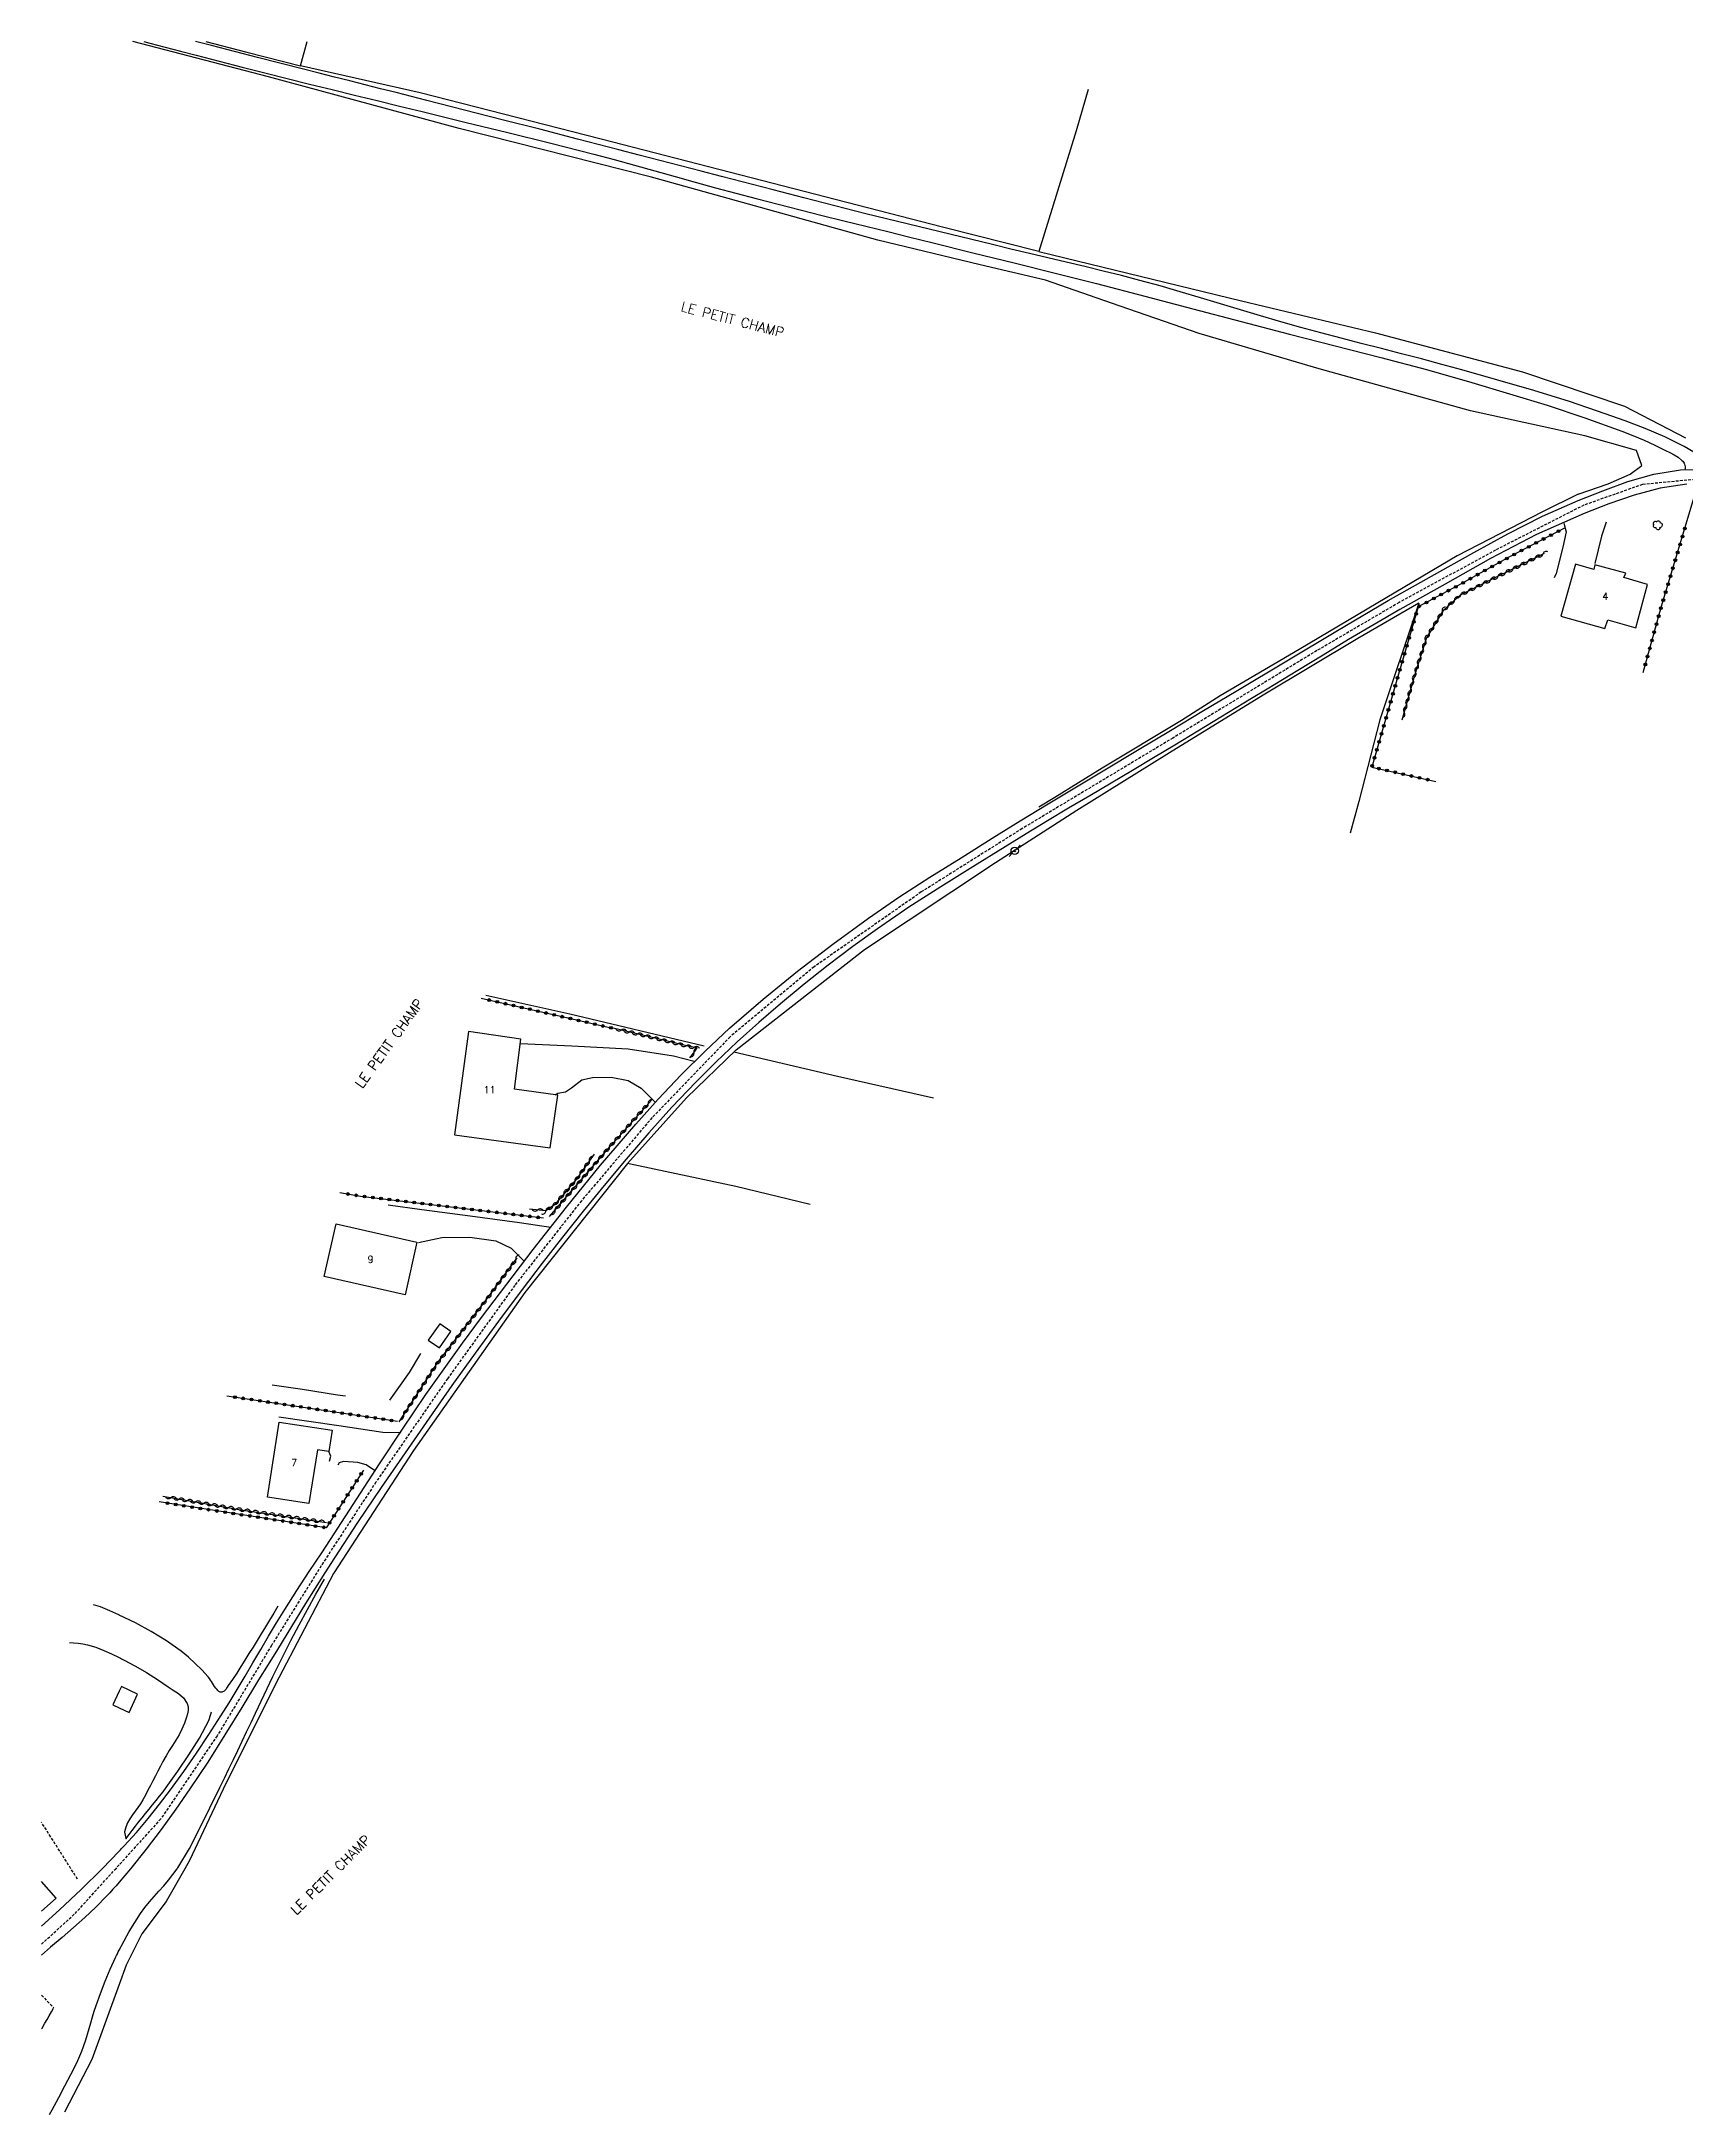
# Model space of a CAD drawing. Header units: millimetres. Extents: x 176000 to 177000, y 162000 to 163001.
# Drawn here: x 176000 to 176296.1, y 162626.7 to 163000 of the extents above; entities that cross this region are included whole.
import ezdxf
from ezdxf.enums import TextEntityAlignment as Align

# ---------------------------------------------------------------- set-up
doc = ezdxf.new("R2010")
doc.units = ezdxf.units.MM
doc.linetypes.add('DASHED', pattern=[0.75, 0.5, -0.25])
doc.layers.get('0').update_dxf_attribs({"linetype": 'CONTINUOUS'})
for name, color, linetype in [('W0001', 6, 'DASHED'), ('W0008', 7, 'CONTINUOUS'), ('W0017', 7, 'CONTINUOUS'), ('W0071', 7, 'CONTINUOUS'), ('W0101', 7, 'CONTINUOUS'), ('W0104', 1, 'CONTINUOUS'), ('W0112', 1, 'DASHED'), ('W0211', 2, 'CONTINUOUS'), ('W0214', 2, 'CONTINUOUS'), ('W0300', 7, 'CONTINUOUS'), ('W0310', 3, 'CONTINUOUS'), ('W0323', 7, 'CONTINUOUS'), ('W0330', 7, 'CONTINUOUS'), ('W0473', 7, 'CONTINUOUS'), ('W0989', 7, 'CONTINUOUS'), ('W0991', 7, 'CONTINUOUS')]:
    doc.layers.add(name, color=color, linetype=linetype)
doc.styles.get("Standard").update_dxf_attribs({"font": 'romans.shx', "width": 0.85})

# ---------------------------------------------------------------- blocks, each defined once
blk = doc.blocks.new('T473')
for p, q in [((-0.166667, 0.166667), (0.166667, -0.166667)), ((-0.166667, -0.166667), (0.166667, 0.166667)), ((0.500001, 0.500001), (1.000002, 1.000002)), ((-1.000002, -1.000002), (-0.500001, -0.500001))]:
    blk.add_line(p, q)
blk.add_ellipse((0, 0), major_axis=(0.471405, 0.471405), ratio=1, start_param=5.4977871438, end_param=11.780972451)
blk = doc.blocks.new('T300')
for p, q in [((-0.8, 0.51), (-0.86, 0.34)), ((-0.86, 0.34), (-0.86, 0.17)), ((-0.86, 0.17), (-0.74, 0.06)), ((-0.69, 0.63), (-0.8, 0.51)), ((-0.8, -0.06), (-0.74, 0.06)), ((-0.74, 0.06), (-0.69, 0.11)), ((-0.57, 0.69), (-0.69, 0.63)), ((-0.46, 0.69), (-0.57, 0.69)), ((-0.29, 0.63), (-0.46, 0.69)), ((-0.29, 0.63), (-0.17, 0.74)), ((-0.23, 0.57), (-0.29, 0.63)), ((-0.17, 0.74), (-0.06, 0.8)), ((-0.06, 0.8), (0.06, 0.8)), ((0.06, 0.8), (0.23, 0.74)), ((0.23, 0.74), (0.34, 0.63)), ((0.34, 0.63), (0.4, 0.51)), ((0.46, 0.46), (0.34, 0.46)), ((0.4, 0.51), (0.4, 0.46)), ((0.57, 0.4), (0.46, 0.46)), ((0.57, 0.4), (0.69, 0.29)), ((0.69, 0.29), (0.74, 0.17)), ((0.74, 0.06), (0.69, -0.17)), ((0.74, 0.17), (0.74, 0.06)), ((-0.8, -0.17), (-0.8, -0.06)), ((-0.8, -0.23), (-0.8, -0.17)), ((-0.74, -0.34), (-0.8, -0.23)), ((-0.69, -0.4), (-0.74, -0.34)), ((-0.51, -0.46), (-0.69, -0.4)), ((-0.4, -0.46), (-0.51, -0.46)), ((-0.4, -0.46), (-0.34, -0.46)), ((-0.34, -0.46), (-0.34, -0.4)), ((-0.34, -0.51), (-0.34, -0.46)), ((-0.29, -0.63), (-0.34, -0.51)), ((-0.17, -0.74), (-0.29, -0.63)), ((-0.06, -0.8), (-0.17, -0.74)), ((0.06, -0.8), (-0.06, -0.8)), ((0.17, -0.74), (0.06, -0.8)), ((0.23, -0.69), (0.17, -0.74)), ((0.29, -0.46), (0.23, -0.46)), ((0.29, -0.63), (0.23, -0.69)), ((0.46, -0.4), (0.29, -0.46)), ((0.34, -0.51), (0.29, -0.63)), ((0.34, -0.51), (0.34, -0.46)), ((0.57, -0.34), (0.46, -0.4)), ((0.63, -0.29), (0.57, -0.34)), ((0.69, -0.17), (0.63, -0.29))]:
    blk.add_line(p, q)
blk = doc.blocks.new('t310o')
at = {"color": 0, "linetype": 'Continuous'}
for centre, start, end in [((-0.5, 0.38), 216.8699, 323.1304), ((0.5, -0.37), 36.8699, 143.1303)]:
    blk.add_arc(centre, 0.625, start, end, dxfattribs=at)
blk = doc.blocks.new('t323o')
at = {"color": 0, "linetype": 'Continuous'}
for radius in [0.25, 0.15]:
    blk.add_circle((0, 0), radius, dxfattribs=at)

msp = doc.modelspace()

# ---------------------------------------------------------------- linework, layer by layer
at = {"layer": 'W0001'}
for points in [[(176300.04, 162921.36), (176288.33, 162920.23), (176277.77, 162916.51), (176261.85, 162908.41), (176244.49, 162898.98), (176229.68, 162890.31), (176203.75, 162874.58), (176176.6, 162858.27), (176158.44, 162846.86), (176139.14, 162833.38), (176124.01, 162820.76), (176109.97, 162806.23), (176097.24, 162791.26), (176085.24, 162776.03), (176073.12, 162759.22), (176060.23, 162740.61), (176050.77, 162726.16), (176041.44, 162711.21), (176031.65, 162694.93), (176021.49, 162679.97), (176014, 162671.69)], [(176000, 162657.41), (176006.06, 162662.92), (176013.37, 162671)], [(176014, 162671.69), (176013.37, 162671)]]:
    msp.add_lwpolyline(points, dxfattribs=at)
at = {"layer": 'W0008'}
for points in [[(176014, 162674.14), (176014.22, 162674.38), (176014.44, 162674.62), (176014.67, 162674.85), (176014.89, 162675.09), (176017.09, 162677.54), (176019.21, 162680.05), (176021.26, 162682.62), (176023.26, 162685.22), (176025.63, 162688.47), (176027.91, 162691.78), (176030.12, 162695.14), (176032.3, 162698.51), (176033.79, 162700.87), (176035.24, 162703.26), (176036.67, 162705.66), (176038.08, 162708.06), (176039.49, 162710.47), (176040.91, 162712.88), (176042.35, 162715.27), (176043.81, 162717.65), (176046, 162721.08), (176048.23, 162724.49), (176050.47, 162727.89), (176052.71, 162731.29), (176056.81, 162737.58), (176060.89, 162743.88), (176065.02, 162750.15), (176069.24, 162756.36), (176072.51, 162761.02), (176075.84, 162765.64), (176079.22, 162770.22), (176082.65, 162774.76), (176088.58, 162782.46), (176094.57, 162790.11), (176100.69, 162797.66), (176107.03, 162805.04), (176111.08, 162809.53), (176115.23, 162813.93), (176119.5, 162818.21), (176123.91, 162822.35), (176129.95, 162827.58), (176136.16, 162832.6), (176142.51, 162837.44), (176148.96, 162842.14), (176154.42, 162845.91), (176159.98, 162849.51), (176165.6, 162853.02), (176171.21, 162856.53), (176176.26, 162859.65), (176181.32, 162862.73), (176186.4, 162865.78), (176191.48, 162868.84), (176197.4, 162872.4), (176203.32, 162875.96), (176209.25, 162879.51), (176215.18, 162883.04), (176224.3, 162888.49), (176233.4, 162893.96), (176242.55, 162899.35), (176251.8, 162904.57), (176257.93, 162907.96), (176264.08, 162911.32), (176270.34, 162914.51), (176276.76, 162917.34), (176281.2, 162919.1), (176285.71, 162920.75), (176290.36, 162922.07), (176295.14, 162922.84), (176298.56, 162922.9)], [(176296.3, 162920.27), (176291.51, 162919.57), (176286.84, 162918.33), (176282.29, 162916.75), (176277.84, 162915.02), (176269.26, 162911.22), (176260.94, 162906.9), (176252.77, 162902.31), (176244.64, 162897.71), (176240, 162895.04), (176235.4, 162892.29), (176230.83, 162889.5), (176226.26, 162886.73), (176223.48, 162885.05), (176220.71, 162883.38), (176217.94, 162881.7), (176215.18, 162880.01), (176212.41, 162878.33), (176209.64, 162876.65), (176206.87, 162874.97), (176204.1, 162873.3), (176200.28, 162871.01), (176196.46, 162868.74), (176192.63, 162866.47), (176188.8, 162864.2), (176184.97, 162861.93), (176181.15, 162859.64), (176177.35, 162857.34), (176173.55, 162855.01), (176167.75, 162851.41), (176161.95, 162847.8), (176156.21, 162844.1), (176150.56, 162840.25), (176146.09, 162837.02), (176141.69, 162833.68), (176137.37, 162830.26), (176133.12, 162826.74), (176129.18, 162823.34), (176125.31, 162819.86), (176121.52, 162816.29), (176117.83, 162812.63), (176113.54, 162808.11), (176109.38, 162803.47), (176105.32, 162798.76), (176101.31, 162794), (176097.54, 162789.39), (176093.84, 162784.73), (176090.19, 162780.02), (176086.59, 162775.28), (176082.31, 162769.56), (176078.1, 162763.79), (176073.93, 162757.98), (176069.81, 162752.14), (176065.47, 162745.9), (176061.18, 162739.64), (176056.94, 162733.33), (176052.76, 162726.98), (176051.01, 162724.25), (176049.29, 162721.52), (176047.58, 162718.77), (176045.88, 162716.01), (176044.2, 162713.25), (176042.5, 162710.49), (176040.81, 162707.74), (176039.1, 162704.99), (176036.06, 162700.05), (176033.05, 162695.09), (176029.98, 162690.17), (176026.75, 162685.36), (176024.17, 162681.7), (176021.55, 162678.07), (176018.85, 162674.5), (176016.06, 162671)], [(176000, 162660.63), (176003.24, 162663.61), (176007.14, 162667.27), (176010.95, 162671)], [(176010.95, 162671), (176014, 162674.14)], [(176016.06, 162671), (176014, 162668.57)], [(176014, 162668.57), (176013.44, 162667.93), (176012.87, 162667.3), (176012.3, 162666.67), (176011.73, 162666.05), (176009.82, 162664.08), (176007.84, 162662.2), (176005.8, 162660.39), (176003.72, 162658.61), (176001.64, 162656.85), (176000, 162655.45)]]:
    msp.add_lwpolyline(points, dxfattribs=at)
at = {"layer": 'W0017'}
for points in [[(176274.18, 162913.26), (176274.58, 162911.68), (176273.99, 162908.92), (176272.79, 162904.2), (176272.42, 162903.41)], [(176281.8, 162913.44), (176280.96, 162910.91), (176279.75, 162905.99)], [(176117.52, 162816.33), (176113.84, 162817.28), (176105.63, 162818.54), (176095.5, 162819.11), (176086.24, 162819.5)], [(176092.51, 162810.35), (176093.02, 162810.66), (176094.39, 162810.87), (176095.47, 162811.58), (176097.31, 162813.03), (176099.22, 162813.44), (176102.61, 162813.51), (176105.65, 162812.89), (176108.03, 162811.55), (176110.52, 162809.02)], [(176091.72, 162786.46), (176086.1, 162787.3), (176077.19, 162788.49), (176068.5, 162789.62), (176062.46, 162790.47)], [(176067.89, 162783.75), (176072.11, 162784.63), (176077.15, 162784.73), (176081.84, 162784.05), (176084.61, 162782.73), (176086.95, 162780.37)], [(176042.77, 162752.37), (176053.53, 162750.8), (176061.46, 162749.58), (176064.72, 162749.54)], [(176051.85, 162744.37), (176052.12, 162745.3), (176051.77, 162746.1)], [(176060.14, 162742.6), (176058.49, 162743.7), (176056.96, 162744.14), (176054.39, 162744.33), (176053.62, 162744.08), (176053.37, 162743.68)]]:
    msp.add_lwpolyline(points, dxfattribs=at)
at = {"layer": 'W0071'}
for points in [[(176018.44, 163000), (176019.54, 162999.71), (176022.3, 162998.98), (176025.07, 162998.24), (176027.84, 162997.51), (176030.61, 162996.79), (176033.38, 162996.07), (176036.15, 162995.36), (176040.2, 162994.34), (176044.24, 162993.33), (176048.29, 162992.33), (176052.34, 162991.34), (176056.39, 162990.35), (176060.44, 162989.37), (176064.49, 162988.37), (176068.54, 162987.38), (176076.27, 162985.48), (176084.01, 162983.59), (176091.75, 162981.67), (176099.46, 162979.7), (176103.13, 162978.73), (176106.79, 162977.73), (176110.45, 162976.72), (176114.1, 162975.7), (176117.75, 162974.68), (176121.41, 162973.67), (176125.07, 162972.67), (176128.73, 162971.7), (176132.67, 162970.68), (176136.62, 162969.67), (176140.57, 162968.69), (176144.52, 162967.71), (176148.47, 162966.74), (176152.42, 162965.77), (176156.37, 162964.79), (176160.32, 162963.81), (176167.73, 162961.96), (176175.15, 162960.12), (176182.57, 162958.27), (176189.97, 162956.4), (176198.68, 162954.15), (176207.37, 162951.88), (176216.07, 162949.59), (176224.76, 162947.3), (176232.97, 162945.17), (176241.2, 162943.07), (176249.41, 162940.91), (176257.58, 162938.6), (176264.39, 162936.58), (176271.18, 162934.49), (176277.93, 162932.26), (176284.61, 162929.84), (176286.61, 162929.05), (176288.6, 162928.22), (176290.56, 162927.33), (176292.49, 162926.37), (176293.25, 162925.98), (176294.01, 162925.57), (176294.75, 162925.12), (176295.42, 162924.57), (176295.57, 162924.42), (176295.7, 162924.26), (176295.81, 162924.09), (176295.9, 162923.9), (176295.96, 162923.65), (176296, 162923.39), (176296, 162923.13), (176295.96, 162922.88)], [(176297.56, 162926.07), (176295.82, 162927.08), (176292.36, 162928.79), (176288.81, 162930.3), (176285.21, 162931.67), (176281.6, 162932.98), (176275.2, 162935.15), (176268.75, 162937.13), (176262.26, 162939.01), (176255.77, 162940.86), (176252.16, 162941.86), (176248.55, 162942.83), (176244.92, 162943.78), (176241.3, 162944.71), (176237.67, 162945.63), (176234.04, 162946.57), (176230.42, 162947.52), (176226.81, 162948.51), (176223.17, 162949.54), (176219.55, 162950.6), (176215.93, 162951.68), (176212.31, 162952.78), (176208.7, 162953.86), (176205.07, 162954.93), (176201.44, 162955.97), (176197.8, 162956.97), (176194.5, 162957.84), (176191.19, 162958.67), (176187.88, 162959.48), (176184.56, 162960.27), (176181.24, 162961.05), (176177.92, 162961.83), (176174.6, 162962.62), (176171.29, 162963.42), (176165.57, 162964.81), (176159.85, 162966.19), (176154.14, 162967.58), (176148.43, 162968.99), (176142.87, 162970.4), (176137.31, 162971.82), (176131.76, 162973.26), (176126.2, 162974.7), (176122.49, 162975.66), (176118.78, 162976.62), (176115.08, 162977.59), (176111.37, 162978.56), (176107.66, 162979.53), (176103.95, 162980.5), (176100.24, 162981.47), (176096.53, 162982.43), (176089.75, 162984.18), (176082.97, 162985.91), (176076.19, 162987.65), (176069.4, 162989.38), (176066.63, 162990.08), (176063.86, 162990.79), (176061.08, 162991.49), (176058.31, 162992.19), (176055.53, 162992.89), (176052.76, 162993.59), (176049.99, 162994.3), (176047.21, 162995.01), (176038.91, 162997.13), (176030.6, 162999.26), (176027.73, 163000)]]:
    msp.add_lwpolyline(points, dxfattribs=at)
at = {"layer": 'W0101'}
for points in [[(176289.2, 162902.23), (176284.97, 162903.48), (176285.3, 162904.29), (176279.75, 162905.76), (176279.54, 162904.95), (176276.28, 162905.89), (176273.6, 162896.53), (176281.57, 162894.29), (176282.08, 162895.84), (176287.15, 162894.4)], [(176091.64, 162800.79), (176092.99, 162810.28), (176085.21, 162811.36), (176086.35, 162820.38), (176076.88, 162821.71), (176074.37, 162803.14)], [(176065.48, 162774.31), (176050.9, 162777.61), (176053.05, 162787.11), (176067.63, 162783.8)], [(176040.71, 162737.9), (176042.83, 162751.41), (176052.37, 162749.96), (176051.77, 162746.1), (176049.71, 162746.42), (176048.17, 162736.78)]]:
    msp.add_lwpolyline(points, close=True, dxfattribs=at)
for points in [[(176002.65, 162665.69), (176000, 162668.7)], [(176002.65, 162665.69), (176000, 162663.33)]]:
    msp.add_lwpolyline(points, dxfattribs=at)
at = {"layer": 'W0104'}
msp.add_lwpolyline([(176071.66, 162764.77), (176073.7, 162767.75), (176071.72, 162769.11), (176069.67, 162766.14)], close=True, dxfattribs=at)
for points in [[(176014, 162702.94), (176012.86, 162700.49), (176014, 162699.96)], [(176015.78, 162699.14), (176017.31, 162702.44), (176014.4, 162703.8), (176014, 162702.94)], [(176014, 162699.96), (176015.78, 162699.14)]]:
    msp.add_lwpolyline(points, dxfattribs=at)
at = {"layer": 'W0112'}
for points in [[(176005.3, 162671), (176000, 162679.36)], [(176006.5, 162669.11), (176005.3, 162671)], [(176000, 162648.23), (176002.2, 162645.97)]]:
    msp.add_lwpolyline(points, dxfattribs=at)
at = {"layer": 'W0211'}
for points in [[(176024.43, 162671), (176024.46, 162671.04), (176024.49, 162671.08), (176024.51, 162671.12), (176024.54, 162671.16), (176026.66, 162674.66), (176028.55, 162678.29), (176030.33, 162681.97), (176032.13, 162685.63), (176032.96, 162687.29), (176033.77, 162688.96), (176034.57, 162690.63), (176035.37, 162692.3), (176036.16, 162693.98), (176036.95, 162695.66), (176037.75, 162697.33), (176038.55, 162699), (176040.13, 162702.29), (176041.69, 162705.58), (176043.28, 162708.86), (176044.92, 162712.11), (176046.39, 162714.89), (176047.89, 162717.66), (176049.43, 162720.4), (176051, 162723.12)], [(176014, 162716.67), (176013.98, 162716.68), (176013.96, 162716.68), (176013.94, 162716.69), (176013.92, 162716.7), (176012.29, 162717.44), (176010.63, 162718.14), (176009.4, 162718.53)], [(176042.55, 162718.25), (176041.82, 162717.01), (176041.08, 162715.77), (176040.34, 162714.54), (176039.59, 162713.31), (176038.85, 162712.11), (176038.11, 162710.91), (176037.36, 162709.72), (176036.61, 162708.53), (176035.89, 162707.38), (176035.17, 162706.22), (176034.43, 162705.08), (176033.62, 162703.99), (176033.42, 162703.67), (176033.2, 162703.29), (176032.89, 162702.95), (176032.46, 162702.77), (176032.19, 162702.8), (176031.96, 162702.93), (176031.78, 162703.11), (176031.63, 162703.27), (176031.38, 162703.52), (176031.17, 162703.8), (176030.97, 162704.08), (176030.79, 162704.38), (176030.62, 162704.68), (176030.44, 162704.97), (176030.24, 162705.26), (176030.03, 162705.53), (176028.9, 162706.78), (176027.71, 162707.97), (176026.46, 162709.11), (176025.15, 162710.17), (176022.5, 162712.02), (176019.75, 162713.72), (176016.91, 162715.26), (176014, 162716.67)], [(176015.2, 162676.4), (176015.77, 162677.15), (176016.34, 162677.9), (176016.91, 162678.65), (176017.49, 162679.39), (176018.11, 162680.17), (176018.74, 162680.95), (176019.38, 162681.72), (176020.02, 162682.49), (176020.65, 162683.26), (176021.28, 162684.04), (176021.89, 162684.84), (176022.48, 162685.64), (176024.54, 162688.54), (176026.57, 162691.47), (176028.46, 162694.5), (176030.12, 162697.67), (176030.27, 162698.04), (176030.41, 162698.43), (176030.52, 162698.82), (176030.6, 162699.21)], [(176014, 162656.34), (176014.89, 162658.03), (176015.82, 162659.7), (176016.81, 162661.33), (176017.86, 162662.93), (176018.63, 162663.99), (176019.45, 162665), (176020.29, 162665.99), (176021.16, 162666.95), (176022.02, 162667.93), (176022.87, 162668.92), (176023.68, 162669.94), (176024.43, 162671)], [(176001.45, 162626.73), (176001.92, 162627.59), (176003.13, 162629.81), (176004.23, 162631.87), (176005.31, 162633.93), (176006.35, 162636.02), (176007.28, 162638.17), (176007.66, 162639.17), (176008, 162640.19), (176008.31, 162641.21), (176008.6, 162642.24), (176008.88, 162643.27), (176009.18, 162644.3), (176009.49, 162645.33), (176009.83, 162646.34), (176010.64, 162648.54), (176011.47, 162650.72), (176012.36, 162652.88), (176013.34, 162655.01), (176013.5, 162655.34), (176013.67, 162655.68), (176013.83, 162656.01), (176014, 162656.34)]]:
    msp.add_lwpolyline(points, dxfattribs=at)
at = {"layer": 'W0214'}
for points in [[(176005.05, 162711.72), (176005.78, 162711.68), (176006.62, 162711.61), (176007.46, 162711.49), (176008.29, 162711.32), (176009.77, 162710.87), (176011.21, 162710.31), (176012.62, 162709.68), (176014, 162709)], [(176014, 162709), (176014.22, 162708.89), (176014.43, 162708.78), (176014.65, 162708.67), (176014.87, 162708.56), (176016.92, 162707.47), (176018.94, 162706.31), (176020.91, 162705.07), (176022.82, 162703.75), (176023.73, 162703.15), (176024.7, 162702.54), (176025.61, 162701.77), (176026.25, 162700.77), (176026.42, 162700.13), (176026.4, 162699.47), (176026.28, 162698.85), (176026.12, 162698.25), (176025.76, 162697.17), (176025.3, 162696.13), (176024.78, 162695.12), (176024.2, 162694.15), (176023.61, 162693.2), (176023.01, 162692.25), (176022.43, 162691.3), (176021.88, 162690.32), (176021.42, 162689.45), (176020.97, 162688.58), (176020.52, 162687.71), (176020.07, 162686.84), (176019.62, 162685.97), (176019.17, 162685.11), (176018.71, 162684.24), (176018.24, 162683.38), (176017.82, 162682.68), (176017.35, 162682.01), (176016.87, 162681.35), (176016.39, 162680.69), (176015.93, 162679.99), (176015.52, 162679.26), (176015.19, 162678.47), (176014.97, 162677.65), (176014.97, 162677.52), (176014.99, 162677.39), (176015.02, 162677.27), (176015.05, 162677.15), (176015.09, 162676.95), (176015.14, 162676.76), (176015.18, 162676.57), (176015.23, 162676.38)], [(176000, 162642.15), (176000.1, 162642.31), (176000.63, 162643.17), (176001.03, 162643.84), (176001.41, 162644.53), (176001.79, 162645.22), (176002.15, 162645.91)]]:
    msp.add_lwpolyline(points, dxfattribs=at)
at = {"layer": 'W0300'}
for points in [[(176062.71, 162755.34), (176066.3, 162760.36), (176068.35, 162763.75)], [(176041.52, 162758.12), (176047.01, 162757.35), (176053.31, 162756.33), (176054.78, 162756.16)]]:
    msp.add_lwpolyline(points, dxfattribs=at)
at = {"layer": 'W0310'}
for points in [[(176270.61, 162907.8), (176260.67, 162902.89), (176255.52, 162900.31), (176252.4, 162897.55), (176249.4, 162892.61), (176247.24, 162885.85), (176244.98, 162877.78)], [(176116.75, 162817), (176117.65, 162818.15), (176118.06, 162818.77), (176116.63, 162819.04), (176110.01, 162820.67), (176102.96, 162822.35)], [(176091.52, 162788.41), (176102.35, 162800.99), (176109.86, 162809.4)], [(176099.51, 162799.63), (176096.3, 162795.09), (176092.38, 162790.53), (176090.81, 162789.44), (176087.87, 162789.77)], [(176064.4, 162751.46), (176071.33, 162762.05), (176080.34, 162773.71), (176085.68, 162780.99)], [(176021.85, 162738.05), (176035.93, 162735.63), (176051.32, 162733.35)]]:
    msp.add_lwpolyline(points, dxfattribs=at)
at = {"layer": 'W0323'}
for points in [[(176288.44, 162886.39), (176291.75, 162898.34), (176297.78, 162918.35), (176310.3, 162915.17), (176324.26, 162911.87), (176333.67, 162909.45), (176329.84, 162893.39), (176327.79, 162882.84)], [(176274.4, 162912.45), (176264.39, 162907.2), (176255.65, 162902.33), (176247.91, 162898.2), (176243.99, 162884.61), (176239.6, 162869.36), (176251.09, 162866.75)], [(176079.17, 162827.74), (176094.04, 162824.35), (176102.81, 162822.33)], [(176053.73, 162792.73), (176057.46, 162792.11), (176090.39, 162788.16)], [(176033.37, 162756.12), (176064.13, 162751.55)], [(176058.01, 162742.75), (176053.63, 162735.96), (176051.3, 162732.39), (176027.32, 162736.07), (176021.21, 162737.05)]]:
    msp.add_lwpolyline(points, dxfattribs=at)
at = {"layer": 'W0330'}
for points in [[(176230.11, 162941.04), (176208.48, 162947.4), (176192.7, 162952.89), (176180.82, 162957), (176169.07, 162959.81), (176150.64, 162964.25), (176109.87, 162975.55), (176075.22, 162984.33), (176040.87, 162993.66), (176016.46, 163000)], [(176029.58, 163000), (176036.98, 162998.09), (176046.64, 162995.63)], [(176046.64, 162995.63), (176047.85, 163000)], [(176188.5, 162991.33), (176186.36, 162983.92), (176179.59, 162962.17), (176179.59, 162962.17), (176162.25, 162966.57), (176135.49, 162973.47), (176100.77, 162982.39), (176068.21, 162990.75), (176046.64, 162995.63)], [(176179.59, 162962.17), (176216.13, 162953.31), (176240.24, 162947.53), (176266.69, 162940.53), (176285.08, 162934.31), (176296.08, 162928.66)], [(176276.75, 162918.47), (176282.16, 162920.36), (176286.13, 162922.07), (176288.2, 162923.66), (176287.26, 162926.33), (176277.96, 162928.99), (176257.35, 162933.47), (176230.11, 162941.04)], [(176276.75, 162918.47), (176270.33, 162915.32), (176254.96, 162907.4), (176242.29, 162899.91), (176226.51, 162890.54), (176212.27, 162882.18), (176205.31, 162877.76), (176191.02, 162869.18), (176182.5, 162863.86), (176179.64, 162862.12)], [(176105.52, 162797.95), (176116.18, 162809.8), (176125.09, 162818.42), (176148.21, 162836.49), (176171.79, 162852.16), (176186.45, 162861.58), (176203.14, 162871.97), (176219.99, 162882.34), (176237.05, 162892.55), (176248.07, 162898.9)], [(176248.07, 162898.89), (176241.05, 162877.86), (176237.25, 162863.18), (176235.7, 162857.43)], [(176080.01, 162828.28), (176095.14, 162824.9), (176119.34, 162819.16)], [(176160.67, 162809.75), (176143.34, 162813.62), (176124.69, 162818.03)], [(176105.52, 162797.95), (176087.03, 162774.75), (176067, 162746.28), (176052.57, 162724.13), (176042.12, 162704.23), (176032.74, 162685.3), (176026.64, 162672.47), (176025.8, 162671)], [(176138.42, 162790.6), (176125.06, 162793.83), (176105.52, 162797.95)], [(176025.8, 162671), (176022.44, 162665.08), (176018.07, 162659.28), (176015.27, 162653.61), (176014, 162650.13)], [(176014, 162650.13), (176009.1, 162636.66), (176004.16, 162627.14)]]:
    msp.add_lwpolyline(points, dxfattribs=at)

# ---------------------------------------------------------------- block references
at = {"layer": 'W0300'}
msp.add_blockref('T300', (176291.13, 162912.89), dxfattribs=at)
at = {"layer": 'W0310'}
for p, rotation in [((176266.33, 162905.69), 206.3178890105246), ((176267.68, 162906.35), 206.3178890105246), ((176269.02, 162907.02), 206.3178890105246), ((176270.37, 162907.68), 206.3178890105246), ((176258.27, 162901.69), 206.5561570792141), ((176259.61, 162902.36), 206.5561570792141), ((176260.96, 162903.03), 206.3178890105246), ((176262.3, 162903.69), 206.3178890105246), ((176263.64, 162904.36), 206.3178890105246), ((176264.99, 162905.02), 206.3178890105246), ((176253.33, 162898.37), 221.5032101549041), ((176254.45, 162899.37), 221.5032101549041), ((176255.59, 162900.35), 206.5561570792141), ((176256.93, 162901.02), 206.5561570792141), ((176250.71, 162894.77), 238.6963341931475), ((176251.49, 162896.05), 238.6963341931475), ((176252.27, 162897.33), 238.6963341931475), ((176248.8, 162890.73), 252.3002266761825), ((176249.25, 162892.16), 252.3002266761825), ((176249.93, 162893.49), 238.6963341931475), ((176247.43, 162886.44), 252.3002266761825), ((176247.88, 162887.87), 252.3002266761825), ((176248.34, 162889.3), 252.3002266761825), ((176246.6, 162883.56), 254.3748725621508), ((176247, 162885), 254.3748725621508), ((176245.39, 162879.22), 254.3748725621508), ((176245.79, 162880.67), 254.3748725621508), ((176246.19, 162882.11), 254.3748725621508), ((176104.42, 162822), 166.5408554318062), ((176105.87, 162821.65), 166.5408554318062), ((176107.33, 162821.3), 166.5408554318062), ((176108.79, 162820.96), 166.5408554318062), ((176110.25, 162820.6), 166.1939324512845), ((176111.71, 162820.25), 166.1939324512845), ((176113.16, 162819.89), 166.1939324512845), ((176114.62, 162819.53), 166.1939324512845), ((176116.08, 162819.17), 166.1939324512845), ((176117.55, 162818.87), 169.5502533366218), ((176117.5, 162817.97), 51.89543697695291), ((176109.28, 162808.74), 48.22967853218083), ((176106.28, 162805.39), 48.22967853218083), ((176107.28, 162806.51), 48.22967853218083), ((176108.28, 162807.63), 48.22967853218083), ((176102.28, 162800.91), 49.2692007497989), ((176103.28, 162802.03), 48.22967853218083), ((176104.28, 162803.15), 48.22967853218083), ((176105.28, 162804.27), 48.22967853218083), ((176097.81, 162797.23), 234.7843868274394), ((176098.68, 162798.46), 234.7843868274394), ((176099.35, 162797.5), 49.2692007497989), ((176100.33, 162798.64), 49.2692007497989), ((176101.3, 162799.77), 49.2692007497989), ((176095.07, 162793.67), 229.2694980611382), ((176096.05, 162794.8), 229.2694980611382), ((176096.41, 162794.09), 49.2692007497989), ((176096.95, 162796.01), 234.7843868274394), ((176097.39, 162795.23), 49.2692007497989), ((176098.37, 162796.36), 49.2692007497989), ((176092.08, 162790.32), 214.8962038388098), ((176092.5, 162789.54), 49.2692007497989), ((176093.12, 162791.39), 229.2694980611382), ((176093.47, 162790.68), 49.2692007497989), ((176094.09, 162792.53), 229.2694980611382), ((176094.45, 162791.82), 49.2692007497989), ((176095.43, 162792.95), 49.2692007497989), ((176089.36, 162789.6), 173.6855033471727), ((176090.84, 162789.47), 214.8962038388098), ((176083.66, 162778.23), 53.76048143404378), ((176084.55, 162779.44), 53.76048143404378), ((176085.43, 162780.65), 53.76048143404378), ((176081, 162774.6), 53.76048143404378), ((176081.88, 162775.81), 53.76048143404378), ((176082.77, 162777.02), 53.76048143404378), ((176078.27, 162771.02), 52.30575953338003), ((176079.19, 162772.21), 52.30575953338003), ((176080.1, 162773.4), 52.30575953338003), ((176075.52, 162767.46), 52.30575953338003), ((176076.43, 162768.65), 52.30575953338003), ((176077.35, 162769.84), 52.30575953338003), ((176072.77, 162763.9), 52.30575953338003), ((176073.68, 162765.09), 52.30575953338003), ((176074.6, 162766.28), 52.30575953338003), ((176070.15, 162760.24), 56.78957299248268), ((176070.97, 162761.5), 56.78957299248268), ((176071.85, 162762.71), 52.30575953338003), ((176067.69, 162756.48), 56.78957299248268), ((176068.51, 162757.73), 56.78957299248268), ((176069.33, 162758.99), 56.78957299248268), ((176065.22, 162752.71), 56.78957299248268), ((176066.04, 162753.97), 56.78957299248268), ((176066.87, 162755.22), 56.78957299248268), ((176023.32, 162737.79), 350.2791249821445), ((176024.8, 162737.54), 350.2791249821445), ((176026.28, 162737.29), 350.2791249821445), ((176027.76, 162737.03), 350.2791249821445), ((176029.24, 162736.78), 350.2791249821445), ((176030.72, 162736.53), 350.2791249821445), ((176032.19, 162736.27), 350.2791249821445), ((176033.67, 162736.02), 350.2791249821445), ((176035.15, 162735.77), 350.2791249821445), ((176036.63, 162735.53), 351.5475318907821), ((176038.12, 162735.31), 351.5475318907821), ((176039.6, 162735.09), 351.5475318907821), ((176041.08, 162734.87), 351.5475318907821), ((176042.57, 162734.65), 351.5475318907821), ((176044.05, 162734.43), 351.5475318907821), ((176045.53, 162734.21), 351.5475318907821), ((176047.02, 162733.99), 351.5475318907821), ((176048.5, 162733.77), 351.5475318907821), ((176049.99, 162733.55), 351.5475318907821)]:
    msp.add_blockref('t310o', p, dxfattribs=dict(at, rotation=rotation))
at = {"layer": 'W0323'}
for p, rotation in [((176269.19, 162909.72), 207.6720782228529), ((176270.52, 162910.42), 207.6720782228529), ((176271.85, 162911.11), 207.6720782228529), ((176273.18, 162911.81), 207.6720782228529), ((176295.1, 162909.45), 73.23431418400929), ((176295.53, 162910.89), 73.23431418400929), ((176295.96, 162912.32), 73.23431418400929), ((176262.57, 162906.19), 209.1601783738653), ((176263.88, 162906.92), 209.1601783738653), ((176265.2, 162907.63), 207.6720782228529), ((176266.53, 162908.33), 207.6720782228529), ((176267.86, 162909.02), 207.6720782228529), ((176294.23, 162906.58), 73.23431418400929), ((176294.66, 162908.01), 73.23431418400929), ((176256.02, 162902.54), 209.1601783738653), ((176257.33, 162903.27), 209.1601783738653), ((176258.64, 162904), 209.1601783738653), ((176259.95, 162904.73), 209.1601783738653), ((176261.26, 162905.46), 209.1601783738653), ((176292.93, 162902.27), 73.23431418400929), ((176293.36, 162903.7), 73.23431418400929), ((176293.8, 162905.14), 73.23431418400929), ((176248.09, 162898.29), 208.0671062566969), ((176249.41, 162899), 208.0671062566969), ((176250.73, 162899.71), 208.0671062566969), ((176252.06, 162900.41), 208.0671062566969), ((176253.38, 162901.12), 208.0671062566969), ((176254.7, 162901.82), 208.0671062566969), ((176292.07, 162899.4), 73.23431418400929), ((176292.5, 162900.83), 73.23431418400929), ((176247.13, 162895.51), 253.9021480757651), ((176247.55, 162896.95), 253.9021480757651), ((176290.84, 162895.06), 74.53699444466538), ((176291.24, 162896.51), 74.53699444466538), ((176291.64, 162897.96), 74.53699444466538), ((176245.89, 162891.19), 253.9021480757651), ((176246.3, 162892.63), 253.9021480757651), ((176246.72, 162894.07), 253.9021480757651), ((176290.04, 162892.17), 74.53699444466538), ((176290.44, 162893.62), 74.53699444466538), ((176245.05, 162888.3), 253.9021480757651), ((176245.47, 162889.74), 253.9021480757651), ((176288.84, 162887.84), 74.53699444466538), ((176289.24, 162889.28), 74.53699444466538), ((176289.64, 162890.73), 74.53699444466538), ((176243.81, 162883.98), 253.9549395319258), ((176244.22, 162885.42), 253.9021480757651), ((176244.64, 162886.86), 253.9021480757651), ((176242.56, 162879.66), 253.9549395319258), ((176242.98, 162881.1), 253.9549395319258), ((176243.39, 162882.54), 253.9549395319258), ((176241.73, 162876.77), 253.9549395319258), ((176242.15, 162878.21), 253.9549395319258), ((176240.49, 162872.45), 253.9549395319258), ((176240.9, 162873.89), 253.9549395319258), ((176241.32, 162875.33), 253.9549395319258), ((176239.66, 162869.56), 253.9549395319258), ((176240.07, 162871.01), 253.9549395319258), ((176240.85, 162869.07), 347.2233015438774), ((176242.31, 162868.74), 347.2233015438774), ((176243.78, 162868.41), 347.2233015438774), ((176245.24, 162868.08), 347.2233015438774), ((176246.7, 162867.74), 347.2233015438774), ((176248.16, 162867.41), 347.2233015438774), ((176249.63, 162867.08), 347.2233015438774), ((176080.63, 162827.4), 347.1648408830683), ((176082.09, 162827.07), 347.1648408830683), ((176083.55, 162826.74), 347.1648408830683), ((176085.02, 162826.4), 347.1648408830683), ((176086.48, 162826.07), 347.1648408830683), ((176087.94, 162825.74), 347.1648408830683), ((176089.4, 162825.4), 347.1648408830683), ((176090.87, 162825.07), 347.1648408830683), ((176092.33, 162824.74), 347.1648408830683), ((176093.79, 162824.4), 347.1648408830683), ((176095.25, 162824.07), 347.0678972141841), ((176096.72, 162823.73), 347.0678972141841), ((176098.18, 162823.4), 347.0678972141841), ((176099.64, 162823.06), 347.0678972141841), ((176101.1, 162822.73), 347.0678972141841), ((176102.56, 162822.39), 347.0678972141841), ((176055.2, 162792.48), 350.6016466640718), ((176056.68, 162792.24), 350.6016466640718), ((176058.17, 162792.03), 353.1593536723626), ((176059.66, 162791.85), 353.1593536723626), ((176061.15, 162791.67), 353.1593536723626), ((176062.64, 162791.49), 353.1593536723626), ((176064.13, 162791.31), 353.1593536723626), ((176065.62, 162791.13), 353.1593536723626), ((176067.11, 162790.95), 353.1593536723626), ((176068.59, 162790.78), 353.1593536723626), ((176070.08, 162790.6), 353.1593536723626), ((176071.57, 162790.42), 353.1593536723626), ((176073.06, 162790.24), 353.1593536723626), ((176074.55, 162790.06), 353.1593536723626), ((176076.04, 162789.88), 353.1593536723626), ((176077.53, 162789.7), 353.1593536723626), ((176079.02, 162789.52), 353.1593536723626), ((176080.51, 162789.35), 353.1593536723626), ((176082, 162789.17), 353.1593536723626), ((176083.49, 162788.99), 353.1593536723626), ((176084.98, 162788.81), 353.1593536723626), ((176086.47, 162788.63), 353.1593536723626), ((176087.96, 162788.45), 353.1593536723626), ((176089.44, 162788.27), 353.1593536723626), ((176034.86, 162755.9), 351.5469552686532), ((176036.34, 162755.68), 351.5469552686532), ((176037.82, 162755.46), 351.5469552686532), ((176039.31, 162755.24), 351.5469552686532), ((176040.79, 162755.02), 351.5469552686532), ((176042.27, 162754.8), 351.5469552686532), ((176043.76, 162754.58), 351.5469552686532), ((176045.24, 162754.36), 351.5469552686532), ((176046.73, 162754.14), 351.5469552686532), ((176048.21, 162753.92), 351.5469552686532), ((176049.69, 162753.7), 351.5469552686532), ((176051.18, 162753.48), 351.5469552686532), ((176052.66, 162753.26), 351.5469552686532), ((176054.14, 162753.03), 351.5469552686532), ((176055.63, 162752.81), 351.5469552686532), ((176057.11, 162752.59), 351.5469552686532), ((176058.6, 162752.37), 351.5469552686532), ((176060.08, 162752.15), 351.5469552686532), ((176061.56, 162751.93), 351.5469552686532), ((176063.05, 162751.71), 351.5469552686532), ((176057.58, 162742.09), 237.1483762468699), ((176055.14, 162738.31), 237.1483762468699), ((176055.95, 162739.57), 237.1483762468699), ((176056.77, 162740.83), 237.1483762468699), ((176022.69, 162736.81), 170.8427031764978), ((176024.17, 162736.57), 170.8427031764978), ((176025.65, 162736.34), 170.8427031764978), ((176027.13, 162736.1), 170.8427031764978), ((176028.62, 162735.87), 171.2911788260465), ((176030.1, 162735.64), 171.2911788260465), ((176031.58, 162735.41), 171.2911788260465), ((176033.07, 162735.19), 171.2911788260465), ((176034.55, 162734.96), 171.2911788260465), ((176036.03, 162734.73), 171.2911788260465), ((176037.51, 162734.51), 171.2911788260465), ((176039, 162734.28), 171.2911788260465), ((176040.48, 162734.05), 171.2911788260465), ((176052.69, 162734.53), 236.9513320060009), ((176053.51, 162735.79), 236.9513320060009), ((176054.33, 162737.05), 237.1483762468699), ((176041.96, 162733.82), 171.2911788260465), ((176043.44, 162733.6), 171.2911788260465), ((176044.93, 162733.37), 171.2911788260465), ((176046.41, 162733.14), 171.2911788260465), ((176047.89, 162732.92), 171.2911788260465), ((176049.37, 162732.69), 171.2911788260465), ((176050.86, 162732.46), 171.2911788260465), ((176051.88, 162733.27), 236.9513320060009)]:
    msp.add_blockref('t323o', p, dxfattribs=dict(at, rotation=rotation))
at = {"layer": 'W0473'}
msp.add_blockref('T473', (176175.27, 162854.26), dxfattribs=at)

# ---------------------------------------------------------------- texts
at = {"layer": 'W0989'}
for rotation, p in [(345.3831, (176115.03, 162951.49)), (54.18, (176057.76, 162811.36)), (44.8281, (176045.92, 162662.56))]:
    msp.add_text('LE PETIT CHAMP  ', height=1.75, rotation=rotation, dxfattribs=at).set_placement(p)
at = {"layer": 'W0991'}
for s, p in [('4', (176281.63, 162900.09)), ('11', (176080.71, 162811.25)), ('9', (176059.26, 162780.71)), ('7', (176045.51, 162744.1))]:
    msp.add_text(s, height=1.25, dxfattribs=at).set_placement(p, align=Align.MIDDLE_CENTER)

doc.saveas('drawing.dxf')
